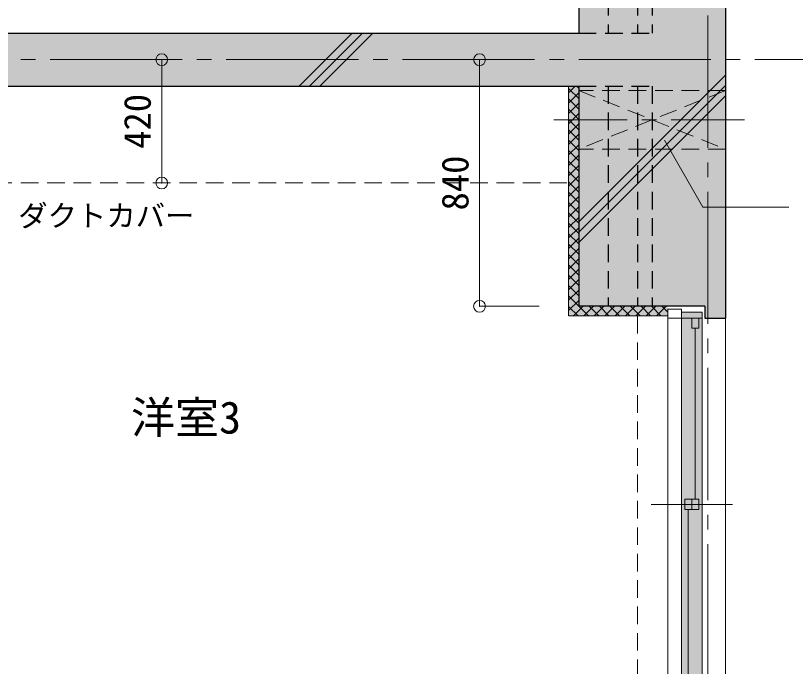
# Model space of a CAD drawing. Units: millimetres at full size, sheet at 1:50; details may follow other scales. Extents: x -9674 to 9699, y -6794 to 6791.
# Drawn here: x 4065 to 6720, y 1675 to 3892 of the extents above; entities that cross this region are included whole.
import ezdxf
from ezdxf.enums import TextEntityAlignment as Align

# ---------------------------------------------------------------- set-up
doc = ezdxf.new("R2010")
doc.units = ezdxf.units.MM
doc.header["$LTSCALE"] = 50
doc.header["$PDMODE"] = 32
doc.header["$PDSIZE"] = 40
for name, pattern in [('CHAIN1', [8, 5, -1, 1, -1]), ('CHAIN2', [12, 9, -1, 1, -1]), ('DASHED1', [1.8, 1.2, -0.6])]:
    doc.linetypes.add(name, pattern=pattern)
for name, color, linetype, lineweight in [('1-0_芯', 7, 'CHAIN2', 9), ('1-1_躯体', 2, 'Continuous', 25), ('1-3_建具', 3, 'Continuous', 18), ('1-7_その他', 7, 'DASHED1', 9), ('1-8_ハッチ', 4, 'Continuous', 9), ('1-A_文字', 7, 'Continuous', 9), ('1-B_寸法', 7, 'Continuous', 9), ('1-C_梁', 7, 'DASHED1', 9)]:
    doc.layers.add(name, color=color, linetype=linetype, lineweight=lineweight)
for name, color, linetype in [('4-0', 1, 'Continuous'), ('4-1', 2, 'Continuous'), ('4-F', 4, 'Continuous')]:
    doc.layers.add(name, color=color, linetype=linetype)
doc.styles.add('ＭＳ ゴシック', font='')
doc.styles.get('ＭＳ ゴシック').set_extended_font_data('MS Gothic')

msp = doc.modelspace()

# ---------------------------------------------------------------- linework, layer by layer
at = {"layer": '1-0_芯'}
for p, q in [((6422.5, 4491.87), (6422.5, -3188.13)), ((-8417.5, 3741.87), (8192.5, 3741.87))]:
    msp.add_line(p, q, dxfattribs=at)
at = {"layer": '1-1_躯体'}
for p, q in [((5982.5, 4581.87), (5982.5, 3831.87)), ((6482.5, 4581.87), (6482.5, 2861.85)), ((-6617.5, 3831.87), (5982.5, 3831.87)), ((6412.5, 2901.85), (5982.5, 2901.85)), ((6412.5, 2901.85), (6412.5, 2861.85)), ((6412.5, 2861.85), (6482.5, 2861.85))]:
    msp.add_line(p, q, dxfattribs=at)
at = {"layer": '1-1_躯体', "linetype": 'DASHED1'}
for p, q in [((6082.5, 4581.87), (6082.5, 3831.87)), ((6182.5, 4581.87), (6182.5, 3831.87)), ((6232.5, 4581.87), (6232.5, 3831.87)), ((5982.5, 3831.87), (6232.5, 3831.87)), ((5982.5, 3651.87), (6232.5, 3651.87)), ((6082.5, 3651.87), (6082.5, 2901.85)), ((6182.5, 3651.87), (6182.5, 2901.85)), ((6232.5, 3651.87), (6232.5, 2901.85))]:
    msp.add_line(p, q, dxfattribs=at)
at = {"layer": '1-1_躯体'}
msp.add_lwpolyline([(-6617.5, 3651.87), (5982.5, 3651.87), (5982.5, 2901.85)], dxfattribs=at)
at = {"layer": '1-3_建具'}
for p, q in [((6285.5, 2891.85), (6285.5, 2861.85)), ((6285.5, 2891.85), (6286.53, 2891.85)), ((6285.5, 2891.85), (6332.5, 2891.85)), ((6332.5, 2891.85), (6332.5, 2861.85)), ((6285.5, 2861.85), (6332.5, 2861.85)), ((6367.5, 2826.85), (6367.5, 2861.85)), ((6391.5, 2826.85), (6391.5, 2861.85)), ((6391.5, 2826.85), (6367.5, 2826.85)), ((6379.5, 2244.35), (6379.5, 2826.85)), ((6391.5, 2244.35), (6343.5, 2244.35)), ((6343.5, 2244.35), (6343.5, 2209.35)), ((6367.5, 2244.35), (6367.5, 2209.35)), ((6391.5, 2244.35), (6391.5, 2209.35)), ((6391.5, 2209.35), (6343.5, 2209.35)), ((6355.5, 2209.35), (6355.5, 1626.85))]:
    msp.add_line(p, q, dxfattribs=at)
at = {"layer": '1-3_建具', "color": 7, "lineweight": 9}
for p, q in [((6402.5, 2881.85), (6332.5, 2881.85)), ((6402.5, 2881.85), (6402.5, 2846.85)), ((6285.5, 1591.85), (6285.5, 2861.85)), ((6332.5, 2861.85), (6402.5, 2861.85)), ((6332.5, 2846.85), (6332.5, 2861.85)), ((6332.5, 2846.85), (6332.5, 1606.85)), ((6402.5, 2846.85), (6402.5, 1606.85)), ((6482.5, 1591.85), (6482.5, 2861.85)), ((6505.98, 2226.85), (6229.02, 2226.85))]:
    msp.add_line(p, q, dxfattribs=at)
at = {"layer": '1-7_その他'}
for p in [(6482.5, 3636.87), (6482.5, 3436.87)]:
    msp.add_line(p, (5982.5, 3436.87), dxfattribs=at)
at = {"layer": '1-7_その他', "linetype": 'CHAIN1'}
msp.add_line((6547.5, 3536.87), (5847.5, 3536.87), dxfattribs=at)
at = {"layer": '1-7_その他'}
msp.add_lwpolyline([(6482.5, 3636.87), (5982.5, 3636.87), (6482.5, 3436.87)], dxfattribs=at)
at = {"layer": '1-8_ハッチ'}
for p, q in [((5030.73, 3651.87), (5210.73, 3831.87)), ((5066.08, 3651.87), (5246.08, 3831.87)), ((5101.44, 3651.87), (5281.44, 3831.87)), ((5982.5, 3189.43), (6482.5, 3689.43)), ((5947.5, 3629.32), (5970.05, 3651.87)), ((5947.5, 3651.87), (5947.5, 2868.85)), ((5947.5, 3644.05), (5982.5, 3609.05)), ((5975.03, 3651.87), (5982.5, 3644.4)), ((5982.5, 3154.07), (6482.5, 3654.07)), ((5947.5, 3593.97), (5982.5, 3628.97)), ((5982.5, 3118.72), (6482.5, 3618.72)), ((5947.5, 3608.69), (5982.5, 3573.69)), ((5947.5, 3558.61), (5982.5, 3593.61)), ((5947.5, 3573.34), (5982.5, 3538.34)), ((5947.5, 3523.26), (5982.5, 3558.26)), ((5947.5, 3537.98), (5982.5, 3502.98)), ((5947.5, 3487.9), (5982.5, 3522.9)), ((5947.5, 3502.63), (5982.5, 3467.63)), ((5947.5, 3452.55), (5982.5, 3487.55)), ((5947.5, 3467.27), (5982.5, 3432.27)), ((5947.5, 3417.19), (5982.5, 3452.19)), ((5947.5, 3431.92), (5982.5, 3396.92)), ((5947.5, 3381.84), (5982.5, 3416.84)), ((5947.5, 3396.56), (5982.5, 3361.56)), ((5947.5, 3346.48), (5982.5, 3381.48)), ((5947.5, 3361.2), (5982.5, 3326.2)), ((5947.5, 3311.13), (5982.5, 3346.13)), ((5947.5, 3325.85), (5982.5, 3290.85)), ((5947.5, 3275.77), (5982.5, 3310.77)), ((5947.5, 3290.49), (5982.5, 3255.49)), ((5947.5, 3240.41), (5982.5, 3275.41)), ((5947.5, 3255.14), (5982.5, 3220.14)), ((5947.5, 3205.06), (5982.5, 3240.06)), ((5947.5, 3219.78), (5982.5, 3184.78)), ((5947.5, 3169.7), (5982.5, 3204.7)), ((5947.5, 3184.43), (5982.5, 3149.43)), ((5947.5, 3134.35), (5982.5, 3169.35)), ((5947.5, 3149.07), (5982.5, 3114.07)), ((5947.5, 3098.99), (5982.5, 3133.99)), ((5947.5, 3113.72), (5982.5, 3078.72)), ((5947.5, 3063.64), (5982.5, 3098.64)), ((5947.5, 3078.36), (5982.5, 3043.36)), ((5947.5, 3028.28), (5982.5, 3063.28)), ((5947.5, 3043.01), (5982.5, 3008.01)), ((5947.5, 2992.93), (5982.5, 3027.93)), ((5947.5, 3007.65), (5982.5, 2972.65)), ((5947.5, 2957.57), (5982.5, 2992.57)), ((5947.5, 2972.3), (5982.5, 2937.3)), ((5947.5, 2922.22), (5982.5, 2957.22)), ((5947.5, 2936.94), (5982.5, 2901.94)), ((5947.5, 2886.86), (5982.5, 2921.86)), ((5947.5, 2901.59), (5980.24, 2868.85)), ((5964.84, 2868.85), (5997.84, 2901.85)), ((5982.59, 2901.85), (6015.59, 2868.85)), ((6000.2, 2868.85), (6033.2, 2901.85)), ((6017.95, 2901.85), (6050.95, 2868.85)), ((6035.55, 2868.85), (6068.55, 2901.85)), ((6053.3, 2901.85), (6085.5, 2869.65)), ((6070.91, 2868.85), (6103.91, 2901.85)), ((6088.66, 2901.85), (6120.86, 2869.65)), ((6106.26, 2868.85), (6139.26, 2901.85)), ((6124.02, 2901.85), (6156.21, 2869.65)), ((6141.62, 2868.85), (6174.62, 2901.85)), ((6159.37, 2901.85), (6191.57, 2869.65)), ((6176.97, 2868.85), (6209.97, 2901.85)), ((6194.73, 2901.85), (6226.92, 2869.65)), ((6212.33, 2868.85), (6245.33, 2901.85)), ((6230.08, 2901.85), (6262.28, 2869.65)), ((6247.68, 2868.85), (6280.68, 2901.85)), ((6265.44, 2901.85), (6285.5, 2881.78)), ((6285.5, 2868.85), (5947.5, 2868.85)), ((6283.04, 2868.85), (6285.5, 2871.31))]:
    msp.add_line(p, q, dxfattribs=at)
at = {"layer": '1-A_文字'}
msp.add_lwpolyline([(6274.22, 3467.06), (6405.61, 3239.5), (6698.47, 3239.5)], dxfattribs=at)
at = {"layer": '1-B_寸法'}
for p, q in [((4562.68, 3321.87), (4562.68, 3741.87)), ((5644.74, 2901.85), (5644.74, 3741.87)), ((5644.74, 2901.85), (5847.5, 2901.85))]:
    msp.add_line(p, q, dxfattribs=at)
at = {"layer": '1-B_寸法', "color": 3}
for p in [(4562.68, 3741.87), (5644.74, 3741.87), (4562.68, 3321.87), (5644.74, 2901.85)]:
    msp.add_point(p, dxfattribs=at)
at = {"layer": '1-C_梁'}
for p, q in [((2282.5, 3321.87), (5947.5, 3321.87)), ((6182.5, 2868.85), (6182.5, 1582.87))]:
    msp.add_line(p, q, dxfattribs=at)
at = {"layer": '4-0'}
for points in [[(5982.5, 4581.87), (6182.5, 4581.87), (5982.5, 3831.87), (6182.5, 3831.87)], [(6482.5, 4581.87), (6182.5, 4581.87), (6482.5, 3831.87), (6182.5, 3831.87)], [(-6917.5, 3831.87), (6482.5, 3831.87), (-6617.5, 3651.87)], [(6482.5, 3831.87), (6182.5, 3651.87), (-6617.5, 3651.87)], [(6482.5, 3831.87), (6412.5, 2901.85), (6182.5, 3651.87)], [(6482.5, 3831.87), (6482.5, 2861.85), (6412.5, 2901.85)], [(6182.5, 3651.87), (5982.5, 3651.87), (6183.46, 2901.85), (5982.59, 2901.85)], [(6412.5, 2901.85), (6182.59, 2901.85), (6182.5, 3651.87)], [(6482.5, 2861.85), (6412.5, 2861.85), (6412.5, 2901.85)]]:
    msp.add_solid(points, dxfattribs=at)
at = {"layer": '4-1'}
msp.add_solid([(6332.5, 1571.85), (6402.5, 1571.85), (6332.5, 2881.85), (6402.5, 2881.85)], dxfattribs=at)
at = {"layer": '4-F'}
for points in [[(5947.5, 3651.87), (5982.5, 3651.87), (5982.5, 2901.94)], [(5947.5, 2868.85), (5947.5, 3651.87), (5982.5, 2901.94)], [(5982.59, 2901.85), (5947.5, 2868.85), (6183.46, 2901.85), (6141.62, 2868.85)], [(6141.62, 2868.85), (6147.5, 2868.85), (6183.46, 2901.85)], [(6147.5, 2868.85), (6182.5, 2901.94), (6285.5, 2891.85)], [(6285.5, 2891.85), (6285.58, 2901.55), (6182.5, 2901.94)], [(6285.5, 2891.85), (6285.5, 2868.85), (6147.5, 2868.85)]]:
    msp.add_solid(points, dxfattribs=at)

# ---------------------------------------------------------------- texts
at = {"layer": '1-A_文字', "style": 'ＭＳ ゴシック'}
for s, height, p in [('ダクトカバー', 73.31, (4073.93, 3151.63)), ('洋室3', 110, (4457.72, 2435.08))]:
    msp.add_text(s, height=height, dxfattribs=at).set_placement(p, align=Align.BOTTOM_LEFT)
at = {"layer": '1-B_寸法', "style": 'ＭＳ ゴシック'}
for s, p in [('420', (4552.68, 3438.12)), ('840', (5634.74, 3228.11))]:
    msp.add_text(s, height=91.64, rotation=90, dxfattribs=at).set_placement(p, align=Align.BOTTOM_LEFT)

doc.saveas('drawing.dxf')
